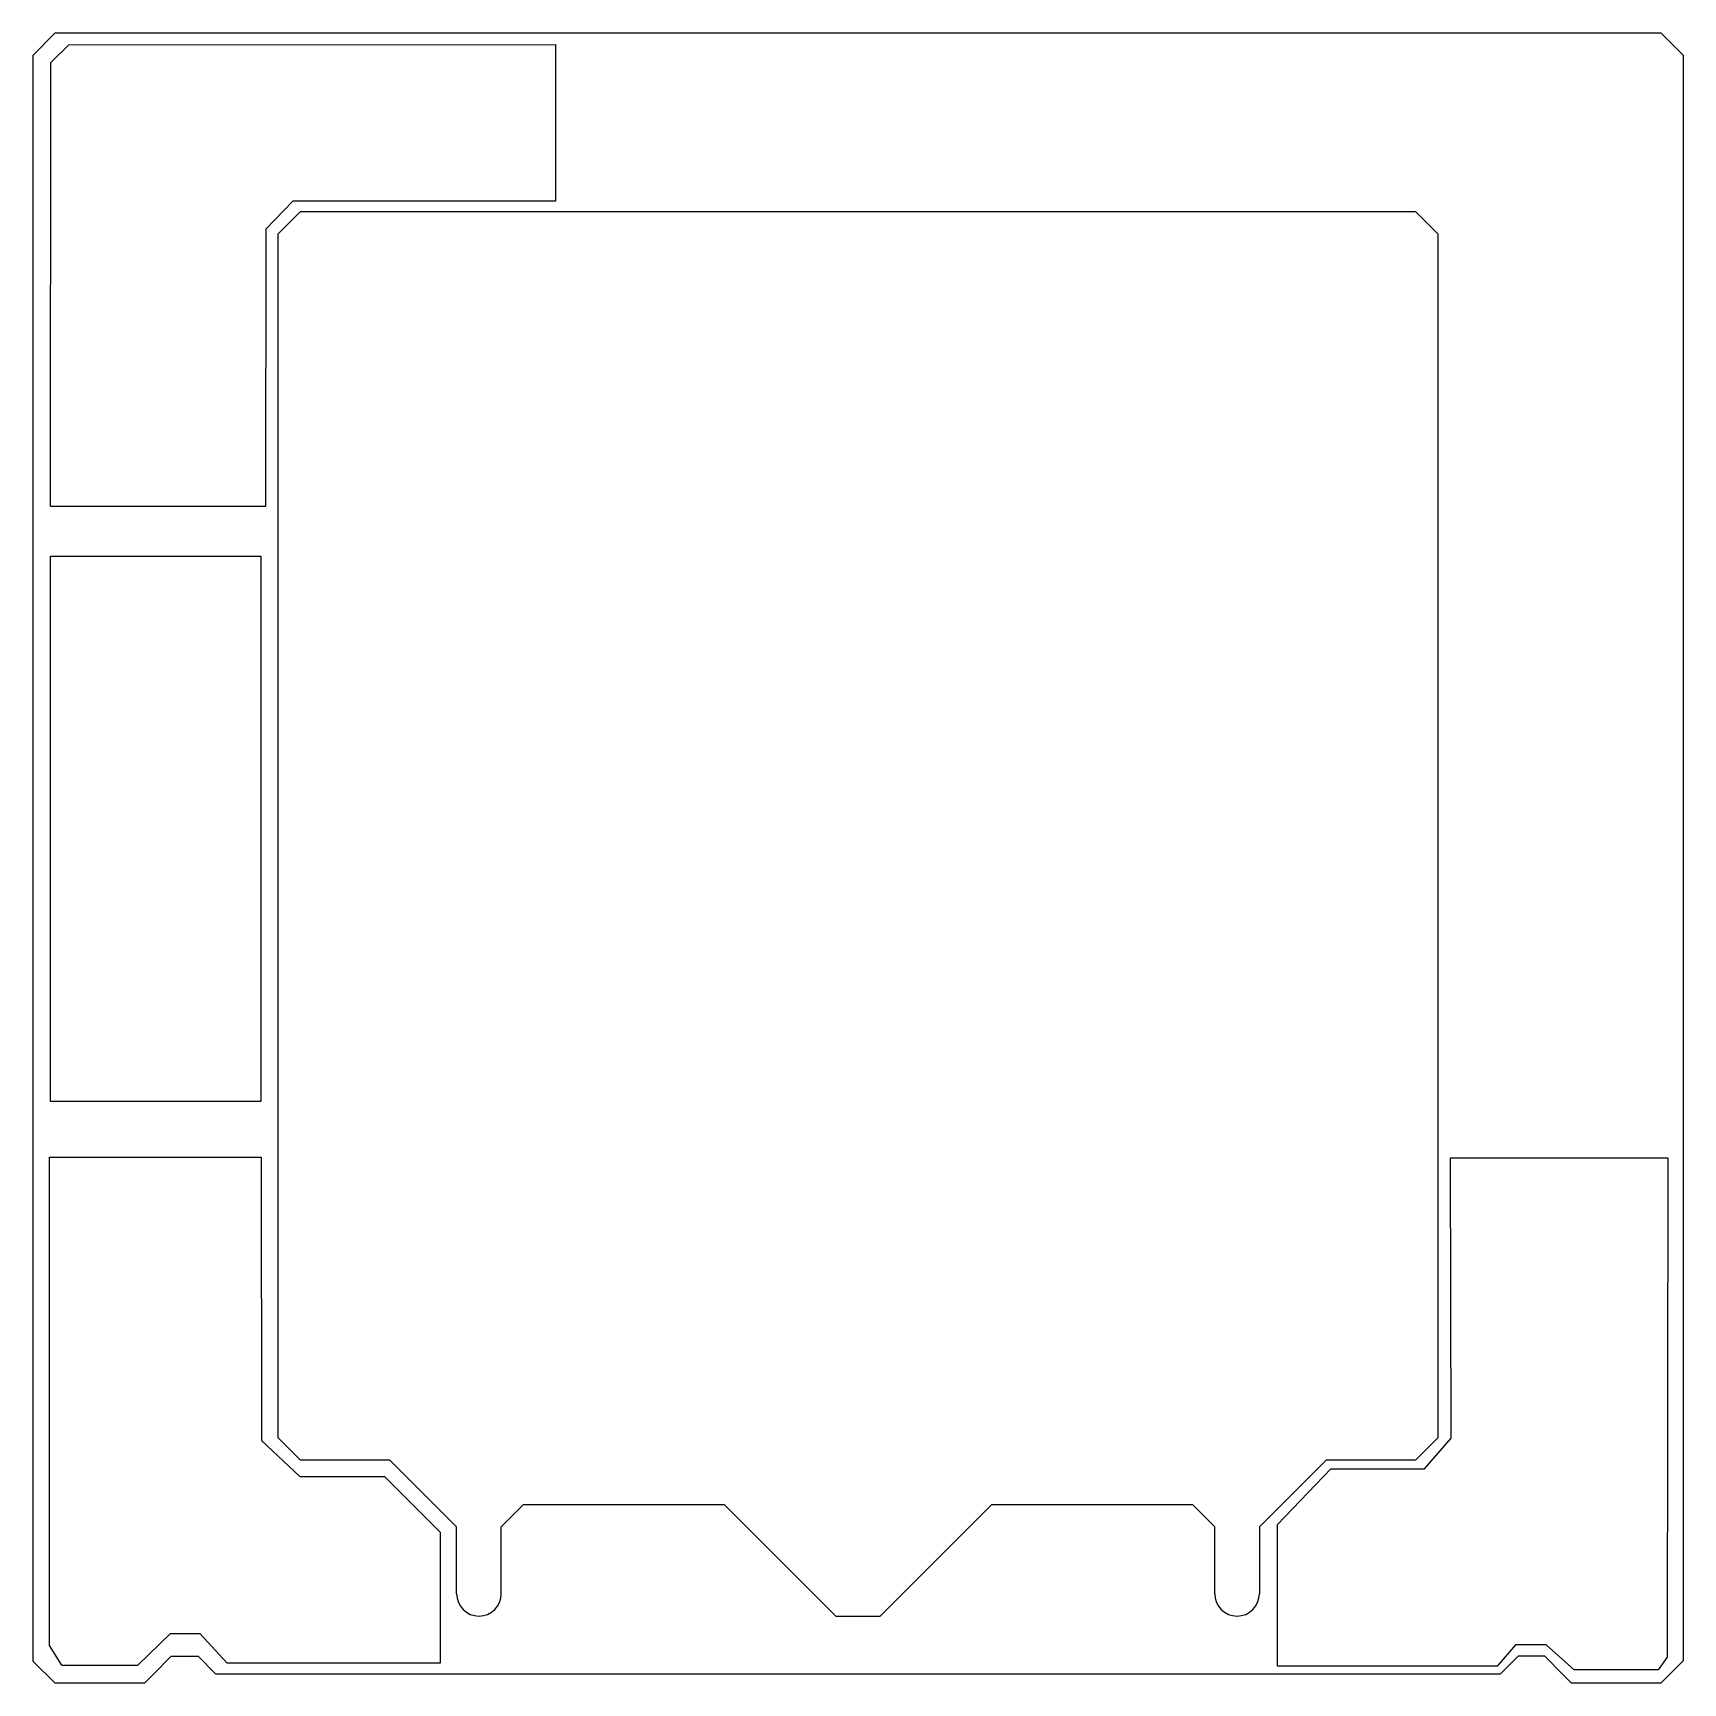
# Model space of a CAD drawing. Extents: x 0 to 370, y 0 to 370.
import ezdxf

# ---------------------------------------------------------------- set-up
doc = ezdxf.new("R2010")
doc.units = 0
for name, color, linetype in [('cutout', 7, 'CONTINUOUS'), ('Inside', 2, 'CONTINUOUS'), ('noname', 7, 'CONTINUOUS'), ('Outside', 4, 'CONTINUOUS'), ('top', 7, 'CONTINUOUS')]:
    doc.layers.add(name, color=color, linetype=linetype)

msp = doc.modelspace()

# ---------------------------------------------------------------- linework, layer by layer
at = {"layer": 'cutout'}
for p, q in [((3.67, 117.89), (51.19, 117.93)), ((3.69, 8.39), (3.67, 117.89)), ((51.19, 117.93), (51.23, 54.36)), ((317.99, 54.9), (317.88, 117.78)), ((317.88, 117.78), (366.6, 117.78)), ((366.6, 117.78), (366.47, 5.76)), ((51.23, 54.36), (59.84, 46.27)), ((312.01, 48.05), (317.99, 54.9)), ((59.84, 46.27), (78.8, 46.27)), ((78.8, 46.27), (91.32, 33.83)), ((279.07, 35.55), (291.03, 48.05)), ((291.03, 48.05), (312.01, 48.05)), ((91.32, 33.83), (91.3, 4.46)), ((279.07, 3.8), (279.07, 35.55)), ((6.43, 4), (3.69, 8.39)), ((23.51, 4), (30.83, 11.09)), ((30.83, 11.09), (37.38, 11.07)), ((37.38, 11.07), (43.56, 4.43)), ((332.45, 8.59), (328.32, 3.8)), ((339.3, 8.59), (332.45, 8.59)), ((345.6, 2.94), (339.3, 8.59)), ((6.43, 4), (23.51, 4)), ((52.23, 4.46), (43.56, 4.43)), ((91.3, 4.46), (52.23, 4.46)), ((328.32, 3.8), (279.07, 3.8)), ((366.47, 5.76), (364.41, 2.94)), ((364.41, 2.94), (345.6, 2.94))]:
    msp.add_line(p, q, dxfattribs=at)
at = {"layer": 'Inside'}
for p, q in [((55, 325), (60, 330)), ((60, 330), (310, 330)), ((310, 330), (315, 325)), ((55, 55), (55, 325)), ((315, 325), (315, 55)), ((60, 50), (55, 55)), ((315, 55), (310, 50)), ((80, 50), (60, 50)), ((95, 35), (80, 50)), ((290, 50), (275, 35)), ((310, 50), (290, 50)), ((105, 35), (110, 40)), ((110, 40), (155, 40)), ((180, 15), (155, 40)), ((190, 15), (215, 40)), ((215, 40), (260, 40)), ((265, 35), (260, 40)), ((95, 20), (95, 35)), ((105, 20), (105, 35)), ((265, 20), (265, 35)), ((275, 35), (275, 20)), ((180, 15), (190, 15))]:
    msp.add_line(p, q, dxfattribs=at)
for centre in [(100, 20), (270, 20)]:
    msp.add_arc(centre, 5, 180, 0, dxfattribs=at)
at = {"layer": 'noname'}
for p, q in [((3.97, 363.4), (8.02, 367.32)), ((8.02, 367.32), (117.14, 367.45)), ((117.14, 367.45), (117.14, 332.26)), ((3.91, 263.8), (3.97, 363.4)), ((58.3, 332.26), (52.18, 326.01)), ((117.14, 332.26), (58.3, 332.26)), ((52.18, 326.01), (52.15, 263.81)), ((52.15, 263.81), (3.91, 263.8))]:
    msp.add_line(p, q, dxfattribs=at)
at = {"layer": 'Outside'}
for p, q in [((0, 365), (5, 370)), ((5, 370), (365, 370)), ((365, 370), (370, 365)), ((0, 4.81), (0, 365)), ((370, 365), (370, 5)), ((51.84, 51.19), (51.84, 51.19)), ((51.84, 51.19), (51.84, 51.19)), ((51.84, 51.19), (51.84, 51.19)), ((51.84, 51.19), (51.84, 51.19)), ((5, 0), (0, 4.81)), ((27, 2), (31, 6)), ((31, 6), (37, 6)), ((37, 6), (41, 2)), ((333, 6), (329, 2)), ((339, 6), (333, 6)), ((343, 2), (339, 6)), ((370, 5), (365, 0)), ((25, 0), (5, 0)), ((27, 2), (25, 0)), ((329, 2), (41, 2)), ((345, 0), (343, 2)), ((365, 0), (345, 0))]:
    msp.add_line(p, q, dxfattribs=at)
at = {"layer": 'top'}
for p, q in [((3.89, 130.39), (3.89, 252.71)), ((3.89, 252.71), (51.09, 252.71)), ((51.09, 252.71), (51.09, 130.39)), ((51.09, 130.39), (3.89, 130.39))]:
    msp.add_line(p, q, dxfattribs=at)

doc.saveas('drawing.dxf')
